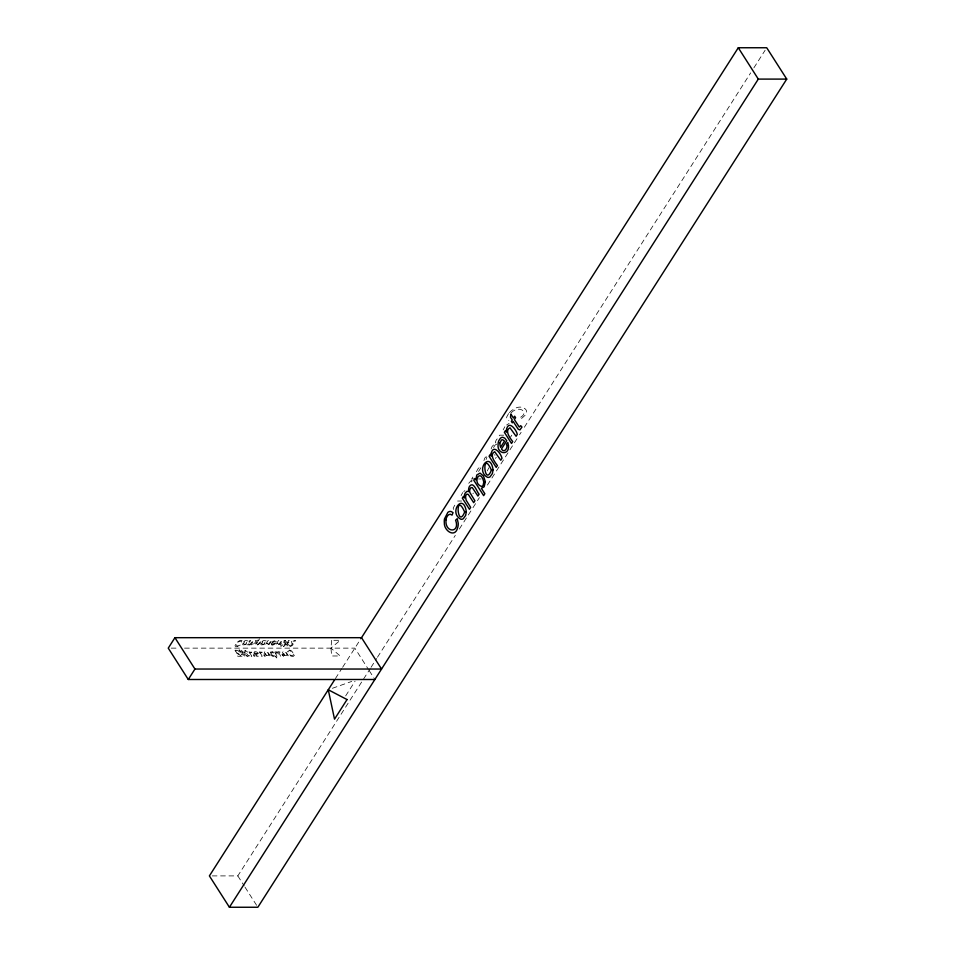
<?xml version="1.0" encoding="UTF-8"?>
<svg xmlns="http://www.w3.org/2000/svg" width="955" height="955" viewBox="0 0 955 955"><rect width="100%" height="100%" fill="white"/><g stroke="black" fill="none" stroke-linecap="round" stroke-linejoin="round"><path stroke-width="0.72" stroke-dasharray="4.78 3.58" d="M491.145 448.922L491.897 446.868A5.408 2.937 -32.6 0 1 494.845 444.135L496.23 443.418L495.37 442.296L496.111 440.267A5.551 3.02 -32.6 0 1 497.925 438.273M483.922 460.608L484.734 458.09L487.432 455.499M493.556 447.585L494.857 445.364A3.45 1.874 -32.6 0 1 496.755 444.147M476.438 471.722L478.085 468.63L480.95 466.124M503.19 429.834L504.837 426.742M468.726 483.302L472.212 479.458M472.964 493.747L473.322 493.078M257.981 639.969L254.83 644.912L257.552 644.935L259.999 643.324L260.727 640.638L258.208 640.901L259.593 638.728M335.396 678.599L341.818 668.548M342.618 667.294L361.527 637.689M472.88 477.07L471.794 478.777L473.525 478.777M510.579 437.08L511.785 435.182M345.674 695.885L355.069 681.19M212.237 875.902L237.819 875.902L370.254 668.548M371.053 667.294L376.664 658.496M377.476 657.231L455.32 535.337M459.331 529.058L472.176 508.943M472.976 507.69L479.398 497.639M487.42 485.068L518.72 436.065M519.532 434.8L521.132 432.293M524.343 427.267L750.666 72.878M753.877 67.853L765.11 50.269M508.585 413.587L506.842 416.714A7.986 4.345 -32.6 0 0 507.368 419.818L508.872 420.678M462.841 492.529L461.456 494.702A6.542 3.557 -32.6 0 0 461.146 495.669M454.771 505.195L453.159 508.144L453.864 509.767M495.442 458.436L495.908 457.827A3.653 1.982 -32.6 0 0 496.218 457.23M486.907 457.326L486.059 459.546M471.293 481.929L472.212 480.807M509.385 412.632L511.283 410.853A8.774 4.775 -32.6 0 1 514.673 408.74C521.096 404.108 532.078 410.089 523.471 416.774A8.285 4.512 -32.6 0 1 519.914 419.4L518.541 420.045M487.253 470.922L488.9 467.771M511.08 412.918C519.532 403.822 531.66 413.742 517.467 418.636M480.902 467.771L478.539 471.472M506.627 424.987L509.111 423.471M332.4 688.292L351.715 681.428M503.679 435.182L499.632 435.182L498.546 436.877L500.253 436.877M478.515 478.968L481.165 478.968M457.588 501.029L461.635 501.029M171.22 648.135L177.141 648.135M184.542 648.135L354.854 648.135L368.463 669.455M271.936 644.971L272.891 644.971A2.614 1.421 -32.6 0 0 274.383 644.398L276.222 642.488L272.593 642.488L274.73 640.984L276.64 641.784L276.389 640.554L272.867 641.283L271.16 644.386M494.284 454.89L495.132 455.058M369.263 670.708L374.873 679.494M237.819 875.902L244.229 885.93M245.029 887.183L257.85 907.25M272.175 644.971A2.614 1.421 -32.6 0 1 271.411 644.41M463.796 491.538A6.709 3.653 -32.6 0 1 464.894 490.655M249.709 652.647L251.786 656.264L250.962 656.264L248.992 651.835L251.726 652.432L251.32 651.799L252.06 651.799L254.913 656.264L254.09 656.264L251.69 652.85L249.709 652.647M260.13 652.647L262.207 656.264L261.384 656.264L259.414 651.835L262.148 652.432L261.742 651.799L262.482 651.799L265.335 656.264L264.511 656.264L262.112 652.85L260.13 652.647M292.135 644.028L291.585 645.353L289.508 645.926A1.504 0.812 -32.6 0 1 289.234 645.293L288.565 644.852L288.291 645.616A2.292 1.242 -32.6 0 0 288.553 646.38L290.547 646.511L292.528 645.27A2.614 1.421 -32.6 0 0 293.09 644.195L291.908 641.175L295.202 641.175L295.668 640.447L291.227 640.447L292.135 644.028M248.754 643.694L248.861 644.183A1.552 0.848 -32.6 0 0 249.84 644.291L253.588 640.447L251.631 643.634A1.385 0.752 -32.6 0 0 251.857 644.279L253.35 643.909L255.642 640.447L256.453 640.447L253.982 644.171L252.036 645.007A2.161 1.182 -32.6 0 1 251.129 644.565L249.16 645.007A2.22 1.206 -32.6 0 1 248.228 644.577L247.023 644.912L249.876 640.447L250.699 640.447L248.754 643.694M272.032 643.634L273.118 644.362L274.956 643.109L272.032 643.634M270.504 652.707L272.497 655.5A1.456 0.8 32.6 0 0 273.954 655.512L272.7 652.993L270.504 652.707M249.183 655.846L247.775 656.252L248.145 655.417L245.041 651.799L245.877 651.799L244.874 650.236L247.297 651.799L249.183 655.846M242.427 643.754L242.964 644.888L245.232 644.673A2.758 1.504 -32.6 0 0 246.677 643.694L247.954 640.948L245.674 640.495A2.65 1.444 -32.6 0 0 244.17 641.283L242.427 643.754M260.655 643.754L261.193 644.888L263.461 644.673A2.758 1.504 -32.6 0 0 264.905 643.694L266.194 640.948L263.914 640.495A2.65 1.444 -32.6 0 0 262.41 641.283L260.655 643.754M236.112 644.756L237.329 646.022L240.696 644.923L239.836 645.676A3.199 1.743 -32.6 0 1 237.902 646.595L236.482 646.69A4.238 2.304 -32.6 0 1 235.515 646.344A3.51 1.91 -32.6 0 1 235.073 645.592L236.374 642.715L239.908 640.435A5.3 2.889 -32.6 0 1 241.436 640.375L241.842 640.471A3.319 1.803 -32.6 0 1 242.546 641.163L242.427 642.405L241.4 642.608L241.543 641.653A2.328 1.265 -32.6 0 0 241.066 641.139L238.428 641.688L236.112 644.756M331.683 640.304L330.943 648.135L331.683 655.978L340.219 655.978L330.943 648.135L340.219 640.304L331.683 640.304M269.024 655.07C263.878 657.732 265.048 647.49 269.024 655.07M287.252 655.07C282.119 657.732 283.277 647.49 287.252 655.07M294.438 655.142L293.531 656.264A5.3 2.889 32.6 0 1 292.087 656.336L291.562 656.228A3.319 1.803 32.6 0 1 289.986 655.548L288.517 654.306L290.344 655.046A2.328 1.265 32.6 0 0 291.49 655.572C297.005 656.061 288.613 647.418 288.028 651.979L286.918 651.024A3.199 1.743 32.6 0 1 287.682 650.104L288.983 650.009A4.238 2.304 32.6 0 1 290.392 650.367A3.51 1.91 32.6 0 1 291.8 651.119L294.438 655.142M235.634 651.012C235.897 654.235 248.539 656.754 237.783 656.264L237.318 655.536L240.6 655.536L235.563 652.504A2.614 1.421 32.6 0 1 234.739 651.429L235.145 650.188L237.306 650.331A2.292 1.242 32.6 0 1 238.547 651.083L239.239 651.859L238.022 651.417A1.504 0.812 32.6 0 0 236.936 650.785L235.634 651.012M254.006 652.301L254.615 654.223L258.244 654.223L258.554 655.13L257.743 655.739L255.88 654.82C255.319 657.84 263.305 655.978 257.241 652.313A2.686 1.456 32.6 0 0 255.713 651.728L254.77 651.728A2.614 1.421 32.6 0 0 254.006 652.301M267.006 643.598L268.689 644.064L271.232 640.447L272.056 640.447L269.167 644.482L265.251 644.912L268.104 640.447L268.928 640.447L267.006 643.598M277.428 643.598L279.123 644.064L281.653 640.447L282.477 640.447L279.6 644.482L275.685 644.912L278.526 640.447L279.349 640.447L277.428 643.598M274.694 652.062L276.986 656.264L277.798 656.264L275.673 652.79L276.687 652.432A1.385 0.752 32.6 0 1 277.738 653.065L279.863 656.264L280.686 656.264L278.693 652.408A1.552 0.848 32.6 0 1 279.791 652.516L283.575 656.264L280.722 651.799L279.922 652.122A2.22 1.206 32.6 0 0 278.442 651.692L277.046 652.134A2.161 1.182 32.6 0 0 275.565 651.692L274.694 652.062M243.394 643.431C247.059 647.514 248.587 635.887 243.394 643.431M261.634 643.431C265.299 647.514 266.815 635.887 261.634 643.431M256.632 643.407C256.728 645.95 260.703 642.787 259.975 641.211A1.456 0.8 -32.6 0 0 258.519 641.199L256.632 643.407M287.383 642.751L286.751 644.279L285.306 644.279L285.951 642.751L287.383 642.751M288.076 642.751L287.443 644.279L288.374 644.279L286.428 646.714L285.736 646.714L286.488 644.912L285.044 644.912L283.611 646.714L284.363 644.912L282.978 644.912L284.626 644.279L285.259 642.751L284.351 642.751L286.273 640.339L286.954 640.339L286.214 642.13L287.646 642.13L289.079 640.339L288.338 642.13L289.747 642.13L288.076 642.751M274.646 655.799C271.507 658.795 266.899 649.281 272.533 652.372L272.163 651.799L272.915 651.799L276.855 657.971L274.646 655.799M254.949 652.563L255.081 653.602L257.802 653.602L254.949 652.563M280.818 644.327L280.865 646.475L282.692 644.912L283.062 644.327L282.238 644.327L284.22 641.294L285.652 640.447L283.731 640.853L280.818 644.327M264.845 651.847L264.583 652.038A2.758 1.504 32.6 0 0 264.392 653.017L266.612 655.763L269.465 656.216A2.65 1.444 32.6 0 0 269.967 655.428L268.045 652.528L264.845 651.847M283.074 651.847L282.811 652.038A2.758 1.504 32.6 0 0 282.62 653.017L284.841 655.763L287.706 656.216A2.65 1.444 32.6 0 0 288.207 655.428L286.285 652.528L283.074 651.847M239.693 649.985L239.001 649.985L240.553 651.799L239.765 651.799L240.171 652.42L242.415 653.948L241.138 653.948L241.543 654.569L242.952 654.569L245.184 656.372L243.644 654.569L245.077 654.569L247.309 656.372L245.769 654.569L246.533 654.569L246.139 653.948L243.919 652.42L245.16 652.42L244.767 651.799L243.37 651.799L241.138 649.985L242.689 651.799L241.245 651.799L239.693 649.985M243.227 652.42L241.782 652.42L243.107 653.948L244.54 653.948L243.227 652.42"/><path stroke-width="1.43" d="M174.932 637.689L194.951 669.037L381.546 669.037L361.527 637.689L174.932 637.689L168.259 648.135L188.278 679.494L374.873 679.494M188.278 679.494L194.951 669.037M334.596 679.853L209.396 875.902L229.415 907.25L257.85 907.25L786.741 79.098L766.722 47.75L738.287 47.75L361.074 638.382M229.415 907.25L758.306 79.098L786.741 79.098M738.287 47.75L758.306 79.098M483.779 482.132L483.075 485.367A3.653 2.328 -90 0 1 481.654 486.441C471.472 483.23 480.461 466.983 483.779 482.132M446.021 519.83C444.624 533.26 460.453 533.26 455.607 520.188L457.23 518.661L458.233 523.304A8.285 5.288 -90 0 1 457.66 527.649C455.165 538.453 443.848 530.765 444.35 522.886A8.774 5.599 -90 0 1 444.493 518.899L447.835 512.393A7.986 5.097 -90 0 1 451.285 511.594L453.04 512.632L452.061 515.115C448.993 512.262 446.128 516.989 446.021 519.83M464.679 512.023C457.29 530.431 454.699 489.784 464.679 512.023M491.431 470.135C484.042 488.542 481.451 447.895 491.431 470.135M508.478 445.77C509.421 455.845 496.958 454.222 498.08 444.755A6.709 4.286 -90 0 1 498.844 440.637L500.229 438.464A6.542 4.178 -90 0 1 502.796 437.306L504.646 438.07L506.759 440.685L501.447 449.017C504.204 453.685 508.561 447.501 506.437 444.206L507.845 442.487L508.478 445.77M465.515 496.767L466.147 500.193L470.66 507.415L469.454 509.302L462.327 498.14L463.402 496.445L464.405 498.009L464.321 496.66A5.551 3.545 -90 0 1 465.407 492.804L467.031 491.288L468.666 491.61L468.583 490.046A5.408 3.45 -90 0 1 469.621 486.202C473.776 480.783 477.058 492.494 479.112 494.177L477.918 496.063L472.259 487.575L470.839 487.73L469.836 489.545A3.45 2.208 -90 0 0 469.932 492.613L474.898 500.778L473.692 502.676L468.284 494.427L466.864 494.117A3.892 2.483 -90 0 0 465.503 496.767M485.355 481.678L484.149 486.799L481.38 488.315L484.854 493.759L483.648 495.645L473.776 480.198L474.874 478.479L475.805 479.923L476.784 474.981L480.043 473.131L483.481 476.008L485.355 481.678M499.716 443.192L500.516 447.358L504.503 441.126L502.688 439.718L501.506 439.945L499.716 443.192M466.315 511.713L465.646 515.425L463.271 518.744A6.637 4.238 -90 0 1 460.549 519.09C448.277 512.274 463.485 492.052 466.315 511.713M493.067 469.824L492.398 473.537L490.022 476.855A6.637 4.238 -90 0 1 487.301 477.202C475.029 470.385 490.237 450.163 493.067 469.824M491.252 453.255L491.18 456.132L490.166 454.544L489.079 456.251L496.206 467.413L497.412 465.527C495.168 462.518 488.841 454.616 494.69 451.727L500.79 460.238L501.996 458.34C501.005 453.434 493.317 443.884 491.252 453.255M506.556 429.296L506.472 432.185L505.458 430.598L504.371 432.305L511.498 443.466L512.716 441.568C510.471 438.56 504.145 430.657 509.982 427.78L516.094 436.28L517.3 434.394C516.297 429.487 508.609 419.937 506.556 429.296M510.949 414.195L510.471 417.216L512.238 419.973L511.355 421.37L512.298 422.838L513.181 421.453L518.219 429.225L519.914 429.929L521.955 427.064L520.714 425.667L519.281 427.04L514.387 419.567L515.593 417.669L514.661 416.189L513.444 418.099L510.949 414.195M347.035 699.561L334.525 719.151L328.269 689.761L347.035 699.561"/></g></svg>
